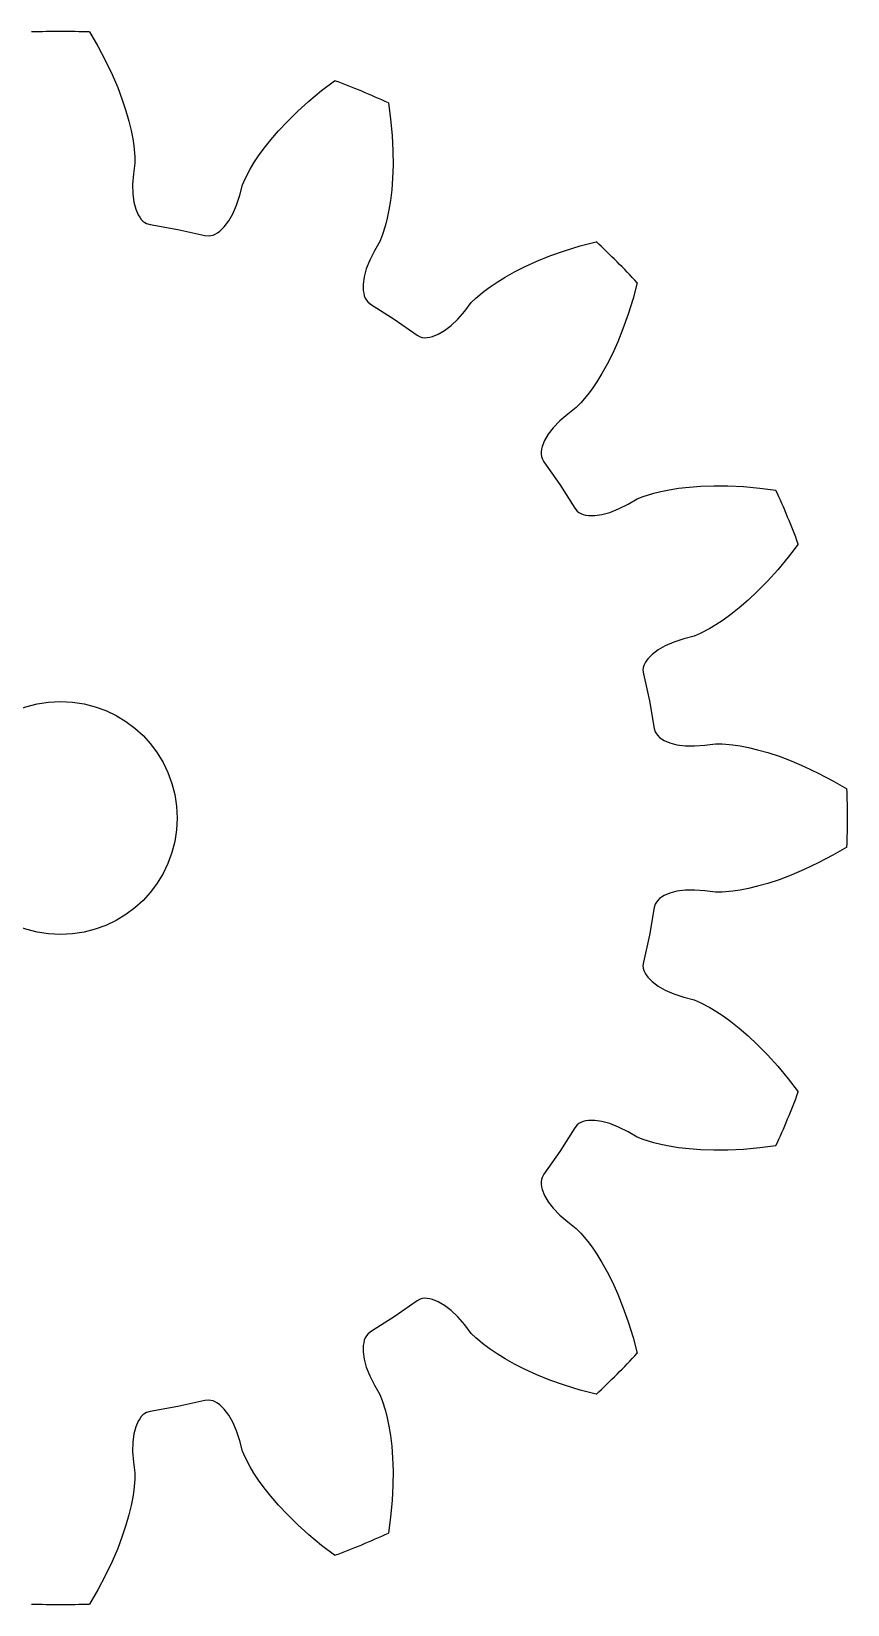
# Model space of a CAD drawing. Extents: x 4.5 to 31.5, y -13.5 to 13.5.
# Drawn here: x 17.5 to 31.5, y -13.5 to 13.5 of the extents above; entities that cross this region are included whole.
import ezdxf

# ---------------------------------------------------------------- set-up
doc = ezdxf.new("R2010")
doc.units = 0

msp = doc.modelspace()

# ---------------------------------------------------------------- linework, layer by layer
msp.add_circle((18, 0), 2)
msp.add_circle((18, 0), 2)
at = {"layer": 'layer0'}
for p, q in [((18.499, 13.491), (18.64, 13.248)), ((18.64, 13.248), (18.772, 12.998)), ((18.772, 12.998), (18.885, 12.759)), ((18.885, 12.759), (18.98, 12.536)), ((18.98, 12.536), (19.059, 12.328)), ((22.261, 12.304), (22.478, 12.484)), ((22.478, 12.484), (22.702, 12.655)), ((19.059, 12.328), (19.122, 12.135)), ((22.065, 12.127), (22.261, 12.304)), ((23.624, 12.273), (23.661, 11.994)), ((19.122, 12.135), (19.172, 11.958)), ((19.172, 11.958), (19.21, 11.799)), ((21.74, 11.794), (21.892, 11.957)), ((21.892, 11.957), (22.065, 12.127)), ((23.661, 11.994), (23.687, 11.713)), ((19.21, 11.799), (19.238, 11.657)), ((19.238, 11.657), (19.256, 11.535)), ((21.493, 11.496), (21.607, 11.641)), ((21.607, 11.641), (21.74, 11.794)), ((23.687, 11.713), (23.701, 11.449)), ((19.256, 11.535), (19.273, 11.347)), ((19.273, 11.347), (19.274, 11.237)), ((21.317, 11.243), (21.398, 11.364)), ((21.398, 11.364), (21.493, 11.496)), ((23.701, 11.449), (23.703, 11.207)), ((19.274, 11.237), (19.249, 11.054)), ((21.166, 10.97), (21.253, 11.138)), ((21.253, 11.138), (21.317, 11.243)), ((23.703, 11.207), (23.696, 10.984)), ((19.249, 11.054), (19.236, 10.875)), ((19.236, 10.875), (19.24, 10.714)), ((21.076, 10.691), (21.123, 10.87)), ((21.123, 10.87), (21.166, 10.97)), ((23.696, 10.984), (23.68, 10.782)), ((19.24, 10.714), (19.258, 10.572)), ((19.258, 10.572), (19.289, 10.452)), ((21.019, 10.52), (21.076, 10.691)), ((23.659, 10.599), (23.633, 10.438)), ((23.68, 10.782), (23.659, 10.599)), ((19.289, 10.452), (19.332, 10.352)), ((19.332, 10.352), (19.357, 10.311)), ((19.357, 10.311), (19.384, 10.275)), ((19.384, 10.275), (19.414, 10.245)), ((20.884, 10.249), (20.955, 10.372)), ((20.955, 10.372), (21.019, 10.52)), ((23.605, 10.296), (23.575, 10.176)), ((23.633, 10.438), (23.605, 10.296)), ((19.414, 10.245), (19.445, 10.221)), ((19.445, 10.221), (19.477, 10.203)), ((19.477, 10.203), (19.537, 10.185)), ((19.537, 10.185), (20.009, 10.102)), ((20.009, 10.102), (20.477, 9.998)), ((20.477, 9.998), (20.54, 9.991)), ((20.54, 9.991), (20.577, 9.996)), ((20.577, 9.996), (20.615, 10.006)), ((20.615, 10.006), (20.653, 10.023)), ((20.653, 10.023), (20.692, 10.046)), ((20.692, 10.046), (20.731, 10.074)), ((20.731, 10.074), (20.809, 10.149)), ((20.809, 10.149), (20.884, 10.249)), ((23.519, 9.996), (23.478, 9.894)), ((23.575, 10.176), (23.519, 9.996)), ((23.385, 9.735), (23.304, 9.574)), ((23.478, 9.894), (23.385, 9.735)), ((26.396, 9.648), (26.645, 9.737)), ((26.645, 9.737), (26.915, 9.82)), ((26.915, 9.82), (27.187, 9.892)), ((23.304, 9.574), (23.245, 9.424)), ((25.787, 9.374), (25.969, 9.466)), ((25.969, 9.466), (26.171, 9.557)), ((26.171, 9.557), (26.396, 9.648)), ((23.208, 9.286), (23.191, 9.163)), ((23.245, 9.424), (23.208, 9.286)), ((25.368, 9.118), (25.488, 9.199)), ((25.488, 9.199), (25.627, 9.284)), ((25.627, 9.284), (25.787, 9.374)), ((27.892, 9.187), (27.82, 8.915)), ((23.191, 9.163), (23.192, 9.055)), ((23.192, 9.055), (23.2, 9.007)), ((23.2, 9.007), (23.211, 8.964)), ((23.211, 8.964), (23.227, 8.925)), ((23.227, 8.925), (23.246, 8.89)), ((25.045, 8.847), (25.123, 8.924)), ((25.123, 8.924), (25.268, 9.045)), ((25.268, 9.045), (25.368, 9.118)), ((27.82, 8.915), (27.737, 8.645)), ((23.246, 8.89), (23.269, 8.861)), ((23.269, 8.861), (23.318, 8.821)), ((23.318, 8.821), (23.722, 8.564)), ((24.815, 8.564), (24.933, 8.7)), ((24.933, 8.7), (25.045, 8.847)), ((27.737, 8.645), (27.648, 8.396)), ((23.722, 8.564), (24.115, 8.289)), ((24.586, 8.365), (24.699, 8.452)), ((24.699, 8.452), (24.815, 8.564)), ((27.648, 8.396), (27.557, 8.171)), ((24.115, 8.289), (24.17, 8.259)), ((24.17, 8.259), (24.206, 8.249)), ((24.206, 8.249), (24.245, 8.244)), ((24.245, 8.244), (24.287, 8.245)), ((24.287, 8.245), (24.332, 8.251)), ((24.332, 8.251), (24.379, 8.262)), ((24.379, 8.262), (24.479, 8.302)), ((24.479, 8.302), (24.586, 8.365)), ((27.557, 8.171), (27.466, 7.969)), ((27.466, 7.969), (27.374, 7.787)), ((27.284, 7.627), (27.199, 7.488)), ((27.374, 7.787), (27.284, 7.627)), ((27.118, 7.368), (27.045, 7.268)), ((27.199, 7.488), (27.118, 7.368)), ((26.847, 7.045), (26.7, 6.933)), ((26.924, 7.123), (26.847, 7.045)), ((27.045, 7.268), (26.924, 7.123)), ((26.564, 6.815), (26.452, 6.699)), ((26.7, 6.933), (26.564, 6.815)), ((26.365, 6.586), (26.302, 6.479)), ((26.452, 6.699), (26.365, 6.586)), ((26.245, 6.287), (26.244, 6.245)), ((26.244, 6.245), (26.249, 6.206)), ((26.251, 6.332), (26.245, 6.287)), ((26.262, 6.379), (26.251, 6.332)), ((26.302, 6.479), (26.262, 6.379)), ((26.249, 6.206), (26.259, 6.17)), ((26.259, 6.17), (26.289, 6.115)), ((26.289, 6.115), (26.564, 5.722)), ((26.564, 5.722), (26.821, 5.318)), ((28.599, 5.659), (28.782, 5.68)), ((28.782, 5.68), (28.984, 5.696)), ((28.984, 5.696), (29.207, 5.703)), ((29.207, 5.703), (29.449, 5.701)), ((29.449, 5.701), (29.713, 5.687)), ((29.713, 5.687), (29.994, 5.661)), ((27.735, 5.385), (27.894, 5.478)), ((27.894, 5.478), (27.996, 5.519)), ((27.996, 5.519), (28.176, 5.575)), ((28.176, 5.575), (28.296, 5.605)), ((28.296, 5.605), (28.438, 5.633)), ((28.438, 5.633), (28.599, 5.659)), ((29.994, 5.661), (30.273, 5.624)), ((26.821, 5.318), (26.861, 5.269)), ((26.861, 5.269), (26.89, 5.246)), ((26.89, 5.246), (26.925, 5.227)), ((26.925, 5.227), (26.964, 5.211)), ((26.964, 5.211), (27.007, 5.2)), ((27.007, 5.2), (27.055, 5.192)), ((27.055, 5.192), (27.163, 5.191)), ((27.163, 5.191), (27.286, 5.208)), ((27.286, 5.208), (27.424, 5.245)), ((27.424, 5.245), (27.574, 5.304)), ((27.574, 5.304), (27.735, 5.385)), ((30.655, 4.702), (30.484, 4.478)), ((30.484, 4.478), (30.304, 4.261)), ((30.127, 4.065), (29.957, 3.892)), ((30.304, 4.261), (30.127, 4.065)), ((29.957, 3.892), (29.794, 3.74)), ((29.641, 3.607), (29.496, 3.493)), ((29.794, 3.74), (29.641, 3.607)), ((29.138, 3.253), (28.97, 3.166)), ((29.243, 3.317), (29.138, 3.253)), ((29.364, 3.398), (29.243, 3.317)), ((29.496, 3.493), (29.364, 3.398)), ((28.52, 3.019), (28.372, 2.955)), ((28.691, 3.076), (28.52, 3.019)), ((28.87, 3.123), (28.691, 3.076)), ((28.97, 3.166), (28.87, 3.123)), ((28.074, 2.731), (28.046, 2.692)), ((28.149, 2.809), (28.074, 2.731)), ((28.249, 2.884), (28.149, 2.809)), ((28.372, 2.955), (28.249, 2.884)), ((27.996, 2.577), (27.991, 2.54)), ((27.991, 2.54), (27.998, 2.477)), ((28.006, 2.615), (27.996, 2.577)), ((27.998, 2.477), (28.102, 2.009)), ((28.023, 2.653), (28.006, 2.615)), ((28.046, 2.692), (28.023, 2.653)), ((28.102, 2.009), (28.185, 1.537)), ((28.185, 1.537), (28.203, 1.477)), ((28.203, 1.477), (28.221, 1.445)), ((28.221, 1.445), (28.245, 1.414)), ((28.245, 1.414), (28.275, 1.384)), ((28.275, 1.384), (28.311, 1.357)), ((28.311, 1.357), (28.352, 1.332)), ((28.352, 1.332), (28.452, 1.289)), ((28.452, 1.289), (28.572, 1.258)), ((28.572, 1.258), (28.714, 1.24)), ((28.714, 1.24), (28.875, 1.236)), ((28.875, 1.236), (29.054, 1.249)), ((29.054, 1.249), (29.237, 1.274)), ((29.237, 1.274), (29.347, 1.273)), ((29.347, 1.273), (29.535, 1.256)), ((29.535, 1.256), (29.657, 1.238)), ((29.657, 1.238), (29.799, 1.21)), ((29.799, 1.21), (29.958, 1.172)), ((29.958, 1.172), (30.135, 1.122)), ((30.135, 1.122), (30.328, 1.059)), ((30.328, 1.059), (30.536, 0.98)), ((30.536, 0.98), (30.759, 0.885)), ((30.759, 0.885), (30.998, 0.772)), ((30.998, 0.772), (31.248, 0.64)), ((31.248, 0.64), (31.491, 0.499)), ((31.491, -0.499), (31.248, -0.64)), ((30.998, -0.772), (30.759, -0.885)), ((31.248, -0.64), (30.998, -0.772)), ((30.328, -1.059), (30.135, -1.122)), ((30.536, -0.98), (30.328, -1.059)), ((30.759, -0.885), (30.536, -0.98)), ((28.352, -1.332), (28.311, -1.357)), ((28.452, -1.289), (28.352, -1.332)), ((28.572, -1.258), (28.452, -1.289)), ((28.714, -1.24), (28.572, -1.258)), ((28.875, -1.236), (28.714, -1.24)), ((29.054, -1.249), (28.875, -1.236)), ((29.237, -1.274), (29.054, -1.249)), ((29.347, -1.273), (29.237, -1.274)), ((29.535, -1.256), (29.347, -1.273)), ((29.657, -1.238), (29.535, -1.256)), ((29.799, -1.21), (29.657, -1.238)), ((29.958, -1.172), (29.799, -1.21)), ((30.135, -1.122), (29.958, -1.172)), ((28.185, -1.537), (28.102, -2.009)), ((28.203, -1.477), (28.185, -1.537)), ((28.221, -1.445), (28.203, -1.477)), ((28.245, -1.414), (28.221, -1.445)), ((28.275, -1.384), (28.245, -1.414)), ((28.311, -1.357), (28.275, -1.384)), ((28.102, -2.009), (27.998, -2.477)), ((27.998, -2.477), (27.991, -2.54)), ((27.991, -2.54), (27.996, -2.577)), ((27.996, -2.577), (28.006, -2.615)), ((28.006, -2.615), (28.023, -2.653)), ((28.023, -2.653), (28.046, -2.692)), ((28.046, -2.692), (28.074, -2.731)), ((28.074, -2.731), (28.149, -2.809)), ((28.149, -2.809), (28.249, -2.884)), ((28.249, -2.884), (28.372, -2.955)), ((28.372, -2.955), (28.52, -3.019)), ((28.52, -3.019), (28.691, -3.076)), ((28.691, -3.076), (28.87, -3.123)), ((28.87, -3.123), (28.97, -3.166)), ((28.97, -3.166), (29.138, -3.253)), ((29.138, -3.253), (29.243, -3.317)), ((29.243, -3.317), (29.364, -3.398)), ((29.364, -3.398), (29.496, -3.493)), ((29.496, -3.493), (29.641, -3.607)), ((29.641, -3.607), (29.794, -3.74)), ((29.794, -3.74), (29.957, -3.892)), ((29.957, -3.892), (30.127, -4.065)), ((30.127, -4.065), (30.304, -4.261)), ((30.304, -4.261), (30.484, -4.478)), ((30.484, -4.478), (30.655, -4.702)), ((26.821, -5.318), (26.564, -5.722)), ((26.861, -5.269), (26.821, -5.318)), ((26.89, -5.246), (26.861, -5.269)), ((26.925, -5.227), (26.89, -5.246)), ((26.964, -5.211), (26.925, -5.227)), ((27.007, -5.2), (26.964, -5.211)), ((27.055, -5.192), (27.007, -5.2)), ((27.163, -5.191), (27.055, -5.192)), ((27.286, -5.208), (27.163, -5.191)), ((27.424, -5.245), (27.286, -5.208)), ((27.574, -5.304), (27.424, -5.245)), ((27.735, -5.385), (27.574, -5.304)), ((27.894, -5.478), (27.735, -5.385)), ((27.996, -5.519), (27.894, -5.478)), ((28.176, -5.575), (27.996, -5.519)), ((28.296, -5.605), (28.176, -5.575)), ((28.438, -5.633), (28.296, -5.605)), ((28.599, -5.659), (28.438, -5.633)), ((28.782, -5.68), (28.599, -5.659)), ((29.994, -5.661), (29.713, -5.687)), ((30.273, -5.624), (29.994, -5.661)), ((26.564, -5.722), (26.289, -6.115)), ((28.984, -5.696), (28.782, -5.68)), ((29.207, -5.703), (28.984, -5.696)), ((29.449, -5.701), (29.207, -5.703)), ((29.713, -5.687), (29.449, -5.701)), ((26.249, -6.206), (26.244, -6.245)), ((26.259, -6.17), (26.249, -6.206)), ((26.289, -6.115), (26.259, -6.17)), ((26.244, -6.245), (26.245, -6.287)), ((26.245, -6.287), (26.251, -6.332)), ((26.251, -6.332), (26.262, -6.379)), ((26.262, -6.379), (26.302, -6.479)), ((26.302, -6.479), (26.365, -6.586)), ((26.365, -6.586), (26.452, -6.699)), ((26.452, -6.699), (26.564, -6.815)), ((26.564, -6.815), (26.7, -6.933)), ((26.7, -6.933), (26.847, -7.045)), ((26.847, -7.045), (26.924, -7.123)), ((26.924, -7.123), (27.045, -7.268)), ((27.045, -7.268), (27.118, -7.368)), ((27.118, -7.368), (27.199, -7.488)), ((27.199, -7.488), (27.284, -7.627)), ((27.284, -7.627), (27.374, -7.787)), ((27.374, -7.787), (27.466, -7.969)), ((27.466, -7.969), (27.557, -8.171)), ((24.115, -8.289), (23.722, -8.564)), ((24.17, -8.259), (24.115, -8.289)), ((24.206, -8.249), (24.17, -8.259)), ((24.245, -8.244), (24.206, -8.249)), ((24.287, -8.245), (24.245, -8.244)), ((24.332, -8.251), (24.287, -8.245)), ((24.379, -8.262), (24.332, -8.251)), ((24.479, -8.302), (24.379, -8.262)), ((24.586, -8.365), (24.479, -8.302)), ((24.699, -8.452), (24.586, -8.365)), ((27.557, -8.171), (27.648, -8.396)), ((23.722, -8.564), (23.318, -8.821)), ((24.815, -8.564), (24.699, -8.452)), ((24.933, -8.7), (24.815, -8.564)), ((27.648, -8.396), (27.737, -8.645)), ((23.246, -8.89), (23.227, -8.925)), ((23.269, -8.861), (23.246, -8.89)), ((23.318, -8.821), (23.269, -8.861)), ((25.045, -8.847), (24.933, -8.7)), ((25.123, -8.924), (25.045, -8.847)), ((27.737, -8.645), (27.82, -8.915)), ((23.192, -9.055), (23.191, -9.163)), ((23.191, -9.163), (23.208, -9.286)), ((23.2, -9.007), (23.192, -9.055)), ((23.211, -8.964), (23.2, -9.007)), ((23.227, -8.925), (23.211, -8.964)), ((25.268, -9.045), (25.123, -8.924)), ((25.368, -9.118), (25.268, -9.045)), ((25.488, -9.199), (25.368, -9.118)), ((27.82, -8.915), (27.892, -9.187)), ((23.208, -9.286), (23.245, -9.424)), ((23.245, -9.424), (23.304, -9.574)), ((25.627, -9.284), (25.488, -9.199)), ((25.787, -9.374), (25.627, -9.284)), ((25.969, -9.466), (25.787, -9.374)), ((23.304, -9.574), (23.385, -9.735)), ((26.171, -9.557), (25.969, -9.466)), ((26.396, -9.648), (26.171, -9.557)), ((26.645, -9.737), (26.396, -9.648)), ((23.385, -9.735), (23.478, -9.894)), ((23.478, -9.894), (23.519, -9.996)), ((26.915, -9.82), (26.645, -9.737)), ((27.187, -9.892), (26.915, -9.82)), ((19.414, -10.245), (19.384, -10.275)), ((19.445, -10.221), (19.414, -10.245)), ((19.477, -10.203), (19.445, -10.221)), ((19.537, -10.185), (19.477, -10.203)), ((20.009, -10.102), (19.537, -10.185)), ((20.477, -9.998), (20.009, -10.102)), ((20.54, -9.991), (20.477, -9.998)), ((20.577, -9.996), (20.54, -9.991)), ((20.615, -10.006), (20.577, -9.996)), ((20.653, -10.023), (20.615, -10.006)), ((20.692, -10.046), (20.653, -10.023)), ((20.731, -10.074), (20.692, -10.046)), ((20.809, -10.149), (20.731, -10.074)), ((20.884, -10.249), (20.809, -10.149)), ((20.955, -10.372), (20.884, -10.249)), ((23.519, -9.996), (23.575, -10.176)), ((23.575, -10.176), (23.605, -10.296)), ((19.289, -10.452), (19.258, -10.572)), ((19.332, -10.352), (19.289, -10.452)), ((19.357, -10.311), (19.332, -10.352)), ((19.384, -10.275), (19.357, -10.311)), ((21.019, -10.52), (20.955, -10.372)), ((21.076, -10.691), (21.019, -10.52)), ((23.605, -10.296), (23.633, -10.438)), ((23.633, -10.438), (23.659, -10.599)), ((19.24, -10.714), (19.236, -10.875)), ((19.258, -10.572), (19.24, -10.714)), ((21.123, -10.87), (21.076, -10.691)), ((23.659, -10.599), (23.68, -10.782)), ((23.68, -10.782), (23.696, -10.984)), ((19.236, -10.875), (19.249, -11.054)), ((19.249, -11.054), (19.274, -11.237)), ((21.166, -10.97), (21.123, -10.87)), ((21.253, -11.138), (21.166, -10.97)), ((23.696, -10.984), (23.703, -11.207)), ((19.274, -11.237), (19.273, -11.347)), ((21.317, -11.243), (21.253, -11.138)), ((21.398, -11.364), (21.317, -11.243)), ((23.703, -11.207), (23.701, -11.449)), ((19.256, -11.535), (19.238, -11.657)), ((19.273, -11.347), (19.256, -11.535)), ((21.493, -11.496), (21.398, -11.364)), ((21.607, -11.641), (21.493, -11.496)), ((23.701, -11.449), (23.687, -11.713)), ((19.21, -11.799), (19.172, -11.958)), ((19.238, -11.657), (19.21, -11.799)), ((21.74, -11.794), (21.607, -11.641)), ((21.892, -11.957), (21.74, -11.794)), ((23.687, -11.713), (23.661, -11.994)), ((19.122, -12.135), (19.059, -12.328)), ((19.172, -11.958), (19.122, -12.135)), ((22.065, -12.127), (21.892, -11.957)), ((22.261, -12.304), (22.065, -12.127)), ((23.661, -11.994), (23.624, -12.273)), ((19.059, -12.328), (18.98, -12.536)), ((22.478, -12.484), (22.261, -12.304)), ((18.98, -12.536), (18.885, -12.759)), ((22.702, -12.655), (22.478, -12.484)), ((18.885, -12.759), (18.772, -12.998)), ((18.772, -12.998), (18.64, -13.248)), ((18.64, -13.248), (18.499, -13.491))]:
    msp.add_line(p, q, dxfattribs=at)
for start, end in [(87.8819, 92.1181), (65.3819, 69.6181), (42.8819, 47.1181), (20.3819, 24.6181), (357.8819, 362.1181), (335.3819, 339.6181), (312.8819, 317.1181), (290.3819, 294.6181), (267.8819, 272.1181)]:
    msp.add_arc((18, 0), 13.5, start, end, dxfattribs=at)
at = {"layer": 'layer1'}
for p, q in [((18.499, 13.491), (18.64, 13.248)), ((18.64, 13.248), (18.772, 12.998)), ((18.772, 12.998), (18.885, 12.759)), ((18.885, 12.759), (18.98, 12.536)), ((18.98, 12.536), (19.059, 12.328)), ((22.261, 12.304), (22.478, 12.484)), ((22.478, 12.484), (22.702, 12.655)), ((19.059, 12.328), (19.122, 12.135)), ((22.065, 12.127), (22.261, 12.304)), ((23.624, 12.273), (23.661, 11.994)), ((19.122, 12.135), (19.172, 11.958)), ((19.172, 11.958), (19.21, 11.799)), ((21.74, 11.794), (21.892, 11.957)), ((21.892, 11.957), (22.065, 12.127)), ((23.661, 11.994), (23.687, 11.713)), ((19.21, 11.799), (19.238, 11.657)), ((19.238, 11.657), (19.256, 11.535)), ((21.493, 11.496), (21.607, 11.641)), ((21.607, 11.641), (21.74, 11.794)), ((23.687, 11.713), (23.701, 11.449)), ((19.256, 11.535), (19.273, 11.347)), ((19.273, 11.347), (19.274, 11.237)), ((21.317, 11.243), (21.398, 11.364)), ((21.398, 11.364), (21.493, 11.496)), ((23.701, 11.449), (23.703, 11.207)), ((19.274, 11.237), (19.249, 11.054)), ((21.166, 10.97), (21.253, 11.138)), ((21.253, 11.138), (21.317, 11.243)), ((23.703, 11.207), (23.696, 10.984)), ((19.249, 11.054), (19.236, 10.875)), ((19.236, 10.875), (19.24, 10.714)), ((21.076, 10.691), (21.123, 10.87)), ((21.123, 10.87), (21.166, 10.97)), ((23.696, 10.984), (23.68, 10.782)), ((19.24, 10.714), (19.258, 10.572)), ((19.258, 10.572), (19.289, 10.452)), ((21.019, 10.52), (21.076, 10.691)), ((23.659, 10.599), (23.633, 10.438)), ((23.68, 10.782), (23.659, 10.599)), ((19.289, 10.452), (19.332, 10.352)), ((19.332, 10.352), (19.357, 10.311)), ((19.357, 10.311), (19.384, 10.275)), ((19.384, 10.275), (19.414, 10.245)), ((20.884, 10.249), (20.955, 10.372)), ((20.955, 10.372), (21.019, 10.52)), ((23.605, 10.296), (23.575, 10.176)), ((23.633, 10.438), (23.605, 10.296)), ((19.414, 10.245), (19.445, 10.221)), ((19.445, 10.221), (19.477, 10.203)), ((19.477, 10.203), (19.537, 10.185)), ((19.537, 10.185), (20.009, 10.102)), ((20.009, 10.102), (20.477, 9.998)), ((20.477, 9.998), (20.54, 9.991)), ((20.54, 9.991), (20.577, 9.996)), ((20.577, 9.996), (20.615, 10.006)), ((20.615, 10.006), (20.653, 10.023)), ((20.653, 10.023), (20.692, 10.046)), ((20.692, 10.046), (20.731, 10.074)), ((20.731, 10.074), (20.809, 10.149)), ((20.809, 10.149), (20.884, 10.249)), ((23.519, 9.996), (23.478, 9.894)), ((23.575, 10.176), (23.519, 9.996)), ((23.385, 9.735), (23.304, 9.574)), ((23.478, 9.894), (23.385, 9.735)), ((26.396, 9.648), (26.645, 9.737)), ((26.645, 9.737), (26.915, 9.82)), ((26.915, 9.82), (27.187, 9.892)), ((23.304, 9.574), (23.245, 9.424)), ((25.787, 9.374), (25.969, 9.466)), ((25.969, 9.466), (26.171, 9.557)), ((26.171, 9.557), (26.396, 9.648)), ((23.208, 9.286), (23.191, 9.163)), ((23.245, 9.424), (23.208, 9.286)), ((25.368, 9.118), (25.488, 9.199)), ((25.488, 9.199), (25.627, 9.284)), ((25.627, 9.284), (25.787, 9.374)), ((27.892, 9.187), (27.82, 8.915)), ((23.191, 9.163), (23.192, 9.055)), ((23.192, 9.055), (23.2, 9.007)), ((23.2, 9.007), (23.211, 8.964)), ((23.211, 8.964), (23.227, 8.925)), ((23.227, 8.925), (23.246, 8.89)), ((25.045, 8.847), (25.123, 8.924)), ((25.123, 8.924), (25.268, 9.045)), ((25.268, 9.045), (25.368, 9.118)), ((27.82, 8.915), (27.737, 8.645)), ((23.246, 8.89), (23.269, 8.861)), ((23.269, 8.861), (23.318, 8.821)), ((23.318, 8.821), (23.722, 8.564)), ((24.815, 8.564), (24.933, 8.7)), ((24.933, 8.7), (25.045, 8.847)), ((27.737, 8.645), (27.648, 8.396)), ((23.722, 8.564), (24.115, 8.289)), ((24.586, 8.365), (24.699, 8.452)), ((24.699, 8.452), (24.815, 8.564)), ((27.648, 8.396), (27.557, 8.171)), ((24.115, 8.289), (24.17, 8.259)), ((24.17, 8.259), (24.206, 8.249)), ((24.206, 8.249), (24.245, 8.244)), ((24.245, 8.244), (24.287, 8.245)), ((24.287, 8.245), (24.332, 8.251)), ((24.332, 8.251), (24.379, 8.262)), ((24.379, 8.262), (24.479, 8.302)), ((24.479, 8.302), (24.586, 8.365)), ((27.557, 8.171), (27.466, 7.969)), ((27.466, 7.969), (27.374, 7.787)), ((27.284, 7.627), (27.199, 7.488)), ((27.374, 7.787), (27.284, 7.627)), ((27.118, 7.368), (27.045, 7.268)), ((27.199, 7.488), (27.118, 7.368)), ((26.847, 7.045), (26.7, 6.933)), ((26.924, 7.123), (26.847, 7.045)), ((27.045, 7.268), (26.924, 7.123)), ((26.564, 6.815), (26.452, 6.699)), ((26.7, 6.933), (26.564, 6.815)), ((26.365, 6.586), (26.302, 6.479)), ((26.452, 6.699), (26.365, 6.586)), ((26.245, 6.287), (26.244, 6.245)), ((26.244, 6.245), (26.249, 6.206)), ((26.251, 6.332), (26.245, 6.287)), ((26.262, 6.379), (26.251, 6.332)), ((26.302, 6.479), (26.262, 6.379)), ((26.249, 6.206), (26.259, 6.17)), ((26.259, 6.17), (26.289, 6.115)), ((26.289, 6.115), (26.564, 5.722)), ((26.564, 5.722), (26.821, 5.318)), ((28.599, 5.659), (28.782, 5.68)), ((28.782, 5.68), (28.984, 5.696)), ((28.984, 5.696), (29.207, 5.703)), ((29.207, 5.703), (29.449, 5.701)), ((29.449, 5.701), (29.713, 5.687)), ((29.713, 5.687), (29.994, 5.661)), ((27.735, 5.385), (27.894, 5.478)), ((27.894, 5.478), (27.996, 5.519)), ((27.996, 5.519), (28.176, 5.575)), ((28.176, 5.575), (28.296, 5.605)), ((28.296, 5.605), (28.438, 5.633)), ((28.438, 5.633), (28.599, 5.659)), ((29.994, 5.661), (30.273, 5.624)), ((26.821, 5.318), (26.861, 5.269)), ((26.861, 5.269), (26.89, 5.246)), ((26.89, 5.246), (26.925, 5.227)), ((26.925, 5.227), (26.964, 5.211)), ((26.964, 5.211), (27.007, 5.2)), ((27.007, 5.2), (27.055, 5.192)), ((27.055, 5.192), (27.163, 5.191)), ((27.163, 5.191), (27.286, 5.208)), ((27.286, 5.208), (27.424, 5.245)), ((27.424, 5.245), (27.574, 5.304)), ((27.574, 5.304), (27.735, 5.385)), ((30.655, 4.702), (30.484, 4.478)), ((30.484, 4.478), (30.304, 4.261)), ((30.127, 4.065), (29.957, 3.892)), ((30.304, 4.261), (30.127, 4.065)), ((29.957, 3.892), (29.794, 3.74)), ((29.641, 3.607), (29.496, 3.493)), ((29.794, 3.74), (29.641, 3.607)), ((29.138, 3.253), (28.97, 3.166)), ((29.243, 3.317), (29.138, 3.253)), ((29.364, 3.398), (29.243, 3.317)), ((29.496, 3.493), (29.364, 3.398)), ((28.52, 3.019), (28.372, 2.955)), ((28.691, 3.076), (28.52, 3.019)), ((28.87, 3.123), (28.691, 3.076)), ((28.97, 3.166), (28.87, 3.123)), ((28.074, 2.731), (28.046, 2.692)), ((28.149, 2.809), (28.074, 2.731)), ((28.249, 2.884), (28.149, 2.809)), ((28.372, 2.955), (28.249, 2.884)), ((27.996, 2.577), (27.991, 2.54)), ((27.991, 2.54), (27.998, 2.477)), ((28.006, 2.615), (27.996, 2.577)), ((27.998, 2.477), (28.102, 2.009)), ((28.023, 2.653), (28.006, 2.615)), ((28.046, 2.692), (28.023, 2.653)), ((28.102, 2.009), (28.185, 1.537)), ((28.185, 1.537), (28.203, 1.477)), ((28.203, 1.477), (28.221, 1.445)), ((28.221, 1.445), (28.245, 1.414)), ((28.245, 1.414), (28.275, 1.384)), ((28.275, 1.384), (28.311, 1.357)), ((28.311, 1.357), (28.352, 1.332)), ((28.352, 1.332), (28.452, 1.289)), ((28.452, 1.289), (28.572, 1.258)), ((28.572, 1.258), (28.714, 1.24)), ((28.714, 1.24), (28.875, 1.236)), ((28.875, 1.236), (29.054, 1.249)), ((29.054, 1.249), (29.237, 1.274)), ((29.237, 1.274), (29.347, 1.273)), ((29.347, 1.273), (29.535, 1.256)), ((29.535, 1.256), (29.657, 1.238)), ((29.657, 1.238), (29.799, 1.21)), ((29.799, 1.21), (29.958, 1.172)), ((29.958, 1.172), (30.135, 1.122)), ((30.135, 1.122), (30.328, 1.059)), ((30.328, 1.059), (30.536, 0.98)), ((30.536, 0.98), (30.759, 0.885)), ((30.759, 0.885), (30.998, 0.772)), ((30.998, 0.772), (31.248, 0.64)), ((31.248, 0.64), (31.491, 0.499)), ((31.491, -0.499), (31.248, -0.64)), ((30.998, -0.772), (30.759, -0.885)), ((31.248, -0.64), (30.998, -0.772)), ((30.328, -1.059), (30.135, -1.122)), ((30.536, -0.98), (30.328, -1.059)), ((30.759, -0.885), (30.536, -0.98)), ((28.352, -1.332), (28.311, -1.357)), ((28.452, -1.289), (28.352, -1.332)), ((28.572, -1.258), (28.452, -1.289)), ((28.714, -1.24), (28.572, -1.258)), ((28.875, -1.236), (28.714, -1.24)), ((29.054, -1.249), (28.875, -1.236)), ((29.237, -1.274), (29.054, -1.249)), ((29.347, -1.273), (29.237, -1.274)), ((29.535, -1.256), (29.347, -1.273)), ((29.657, -1.238), (29.535, -1.256)), ((29.799, -1.21), (29.657, -1.238)), ((29.958, -1.172), (29.799, -1.21)), ((30.135, -1.122), (29.958, -1.172)), ((28.185, -1.537), (28.102, -2.009)), ((28.203, -1.477), (28.185, -1.537)), ((28.221, -1.445), (28.203, -1.477)), ((28.245, -1.414), (28.221, -1.445)), ((28.275, -1.384), (28.245, -1.414)), ((28.311, -1.357), (28.275, -1.384)), ((28.102, -2.009), (27.998, -2.477)), ((27.998, -2.477), (27.991, -2.54)), ((27.991, -2.54), (27.996, -2.577)), ((27.996, -2.577), (28.006, -2.615)), ((28.006, -2.615), (28.023, -2.653)), ((28.023, -2.653), (28.046, -2.692)), ((28.046, -2.692), (28.074, -2.731)), ((28.074, -2.731), (28.149, -2.809)), ((28.149, -2.809), (28.249, -2.884)), ((28.249, -2.884), (28.372, -2.955)), ((28.372, -2.955), (28.52, -3.019)), ((28.52, -3.019), (28.691, -3.076)), ((28.691, -3.076), (28.87, -3.123)), ((28.87, -3.123), (28.97, -3.166)), ((28.97, -3.166), (29.138, -3.253)), ((29.138, -3.253), (29.243, -3.317)), ((29.243, -3.317), (29.364, -3.398)), ((29.364, -3.398), (29.496, -3.493)), ((29.496, -3.493), (29.641, -3.607)), ((29.641, -3.607), (29.794, -3.74)), ((29.794, -3.74), (29.957, -3.892)), ((29.957, -3.892), (30.127, -4.065)), ((30.127, -4.065), (30.304, -4.261)), ((30.304, -4.261), (30.484, -4.478)), ((30.484, -4.478), (30.655, -4.702)), ((26.821, -5.318), (26.564, -5.722)), ((26.861, -5.269), (26.821, -5.318)), ((26.89, -5.246), (26.861, -5.269)), ((26.925, -5.227), (26.89, -5.246)), ((26.964, -5.211), (26.925, -5.227)), ((27.007, -5.2), (26.964, -5.211)), ((27.055, -5.192), (27.007, -5.2)), ((27.163, -5.191), (27.055, -5.192)), ((27.286, -5.208), (27.163, -5.191)), ((27.424, -5.245), (27.286, -5.208)), ((27.574, -5.304), (27.424, -5.245)), ((27.735, -5.385), (27.574, -5.304)), ((27.894, -5.478), (27.735, -5.385)), ((27.996, -5.519), (27.894, -5.478)), ((28.176, -5.575), (27.996, -5.519)), ((28.296, -5.605), (28.176, -5.575)), ((28.438, -5.633), (28.296, -5.605)), ((28.599, -5.659), (28.438, -5.633)), ((28.782, -5.68), (28.599, -5.659)), ((29.994, -5.661), (29.713, -5.687)), ((30.273, -5.624), (29.994, -5.661)), ((26.564, -5.722), (26.289, -6.115)), ((28.984, -5.696), (28.782, -5.68)), ((29.207, -5.703), (28.984, -5.696)), ((29.449, -5.701), (29.207, -5.703)), ((29.713, -5.687), (29.449, -5.701)), ((26.249, -6.206), (26.244, -6.245)), ((26.259, -6.17), (26.249, -6.206)), ((26.289, -6.115), (26.259, -6.17)), ((26.244, -6.245), (26.245, -6.287)), ((26.245, -6.287), (26.251, -6.332)), ((26.251, -6.332), (26.262, -6.379)), ((26.262, -6.379), (26.302, -6.479)), ((26.302, -6.479), (26.365, -6.586)), ((26.365, -6.586), (26.452, -6.699)), ((26.452, -6.699), (26.564, -6.815)), ((26.564, -6.815), (26.7, -6.933)), ((26.7, -6.933), (26.847, -7.045)), ((26.847, -7.045), (26.924, -7.123)), ((26.924, -7.123), (27.045, -7.268)), ((27.045, -7.268), (27.118, -7.368)), ((27.118, -7.368), (27.199, -7.488)), ((27.199, -7.488), (27.284, -7.627)), ((27.284, -7.627), (27.374, -7.787)), ((27.374, -7.787), (27.466, -7.969)), ((27.466, -7.969), (27.557, -8.171)), ((24.115, -8.289), (23.722, -8.564)), ((24.17, -8.259), (24.115, -8.289)), ((24.206, -8.249), (24.17, -8.259)), ((24.245, -8.244), (24.206, -8.249)), ((24.287, -8.245), (24.245, -8.244)), ((24.332, -8.251), (24.287, -8.245)), ((24.379, -8.262), (24.332, -8.251)), ((24.479, -8.302), (24.379, -8.262)), ((24.586, -8.365), (24.479, -8.302)), ((24.699, -8.452), (24.586, -8.365)), ((27.557, -8.171), (27.648, -8.396)), ((23.722, -8.564), (23.318, -8.821)), ((24.815, -8.564), (24.699, -8.452)), ((24.933, -8.7), (24.815, -8.564)), ((27.648, -8.396), (27.737, -8.645)), ((23.246, -8.89), (23.227, -8.925)), ((23.269, -8.861), (23.246, -8.89)), ((23.318, -8.821), (23.269, -8.861)), ((25.045, -8.847), (24.933, -8.7)), ((25.123, -8.924), (25.045, -8.847)), ((27.737, -8.645), (27.82, -8.915)), ((23.192, -9.055), (23.191, -9.163)), ((23.191, -9.163), (23.208, -9.286)), ((23.2, -9.007), (23.192, -9.055)), ((23.211, -8.964), (23.2, -9.007)), ((23.227, -8.925), (23.211, -8.964)), ((25.268, -9.045), (25.123, -8.924)), ((25.368, -9.118), (25.268, -9.045)), ((25.488, -9.199), (25.368, -9.118)), ((27.82, -8.915), (27.892, -9.187)), ((23.208, -9.286), (23.245, -9.424)), ((23.245, -9.424), (23.304, -9.574)), ((25.627, -9.284), (25.488, -9.199)), ((25.787, -9.374), (25.627, -9.284)), ((25.969, -9.466), (25.787, -9.374)), ((23.304, -9.574), (23.385, -9.735)), ((26.171, -9.557), (25.969, -9.466)), ((26.396, -9.648), (26.171, -9.557)), ((26.645, -9.737), (26.396, -9.648)), ((23.385, -9.735), (23.478, -9.894)), ((23.478, -9.894), (23.519, -9.996)), ((26.915, -9.82), (26.645, -9.737)), ((27.187, -9.892), (26.915, -9.82)), ((19.414, -10.245), (19.384, -10.275)), ((19.445, -10.221), (19.414, -10.245)), ((19.477, -10.203), (19.445, -10.221)), ((19.537, -10.185), (19.477, -10.203)), ((20.009, -10.102), (19.537, -10.185)), ((20.477, -9.998), (20.009, -10.102)), ((20.54, -9.991), (20.477, -9.998)), ((20.577, -9.996), (20.54, -9.991)), ((20.615, -10.006), (20.577, -9.996)), ((20.653, -10.023), (20.615, -10.006)), ((20.692, -10.046), (20.653, -10.023)), ((20.731, -10.074), (20.692, -10.046)), ((20.809, -10.149), (20.731, -10.074)), ((20.884, -10.249), (20.809, -10.149)), ((20.955, -10.372), (20.884, -10.249)), ((23.519, -9.996), (23.575, -10.176)), ((23.575, -10.176), (23.605, -10.296)), ((19.289, -10.452), (19.258, -10.572)), ((19.332, -10.352), (19.289, -10.452)), ((19.357, -10.311), (19.332, -10.352)), ((19.384, -10.275), (19.357, -10.311)), ((21.019, -10.52), (20.955, -10.372)), ((21.076, -10.691), (21.019, -10.52)), ((23.605, -10.296), (23.633, -10.438)), ((23.633, -10.438), (23.659, -10.599)), ((19.24, -10.714), (19.236, -10.875)), ((19.258, -10.572), (19.24, -10.714)), ((21.123, -10.87), (21.076, -10.691)), ((23.659, -10.599), (23.68, -10.782)), ((23.68, -10.782), (23.696, -10.984)), ((19.236, -10.875), (19.249, -11.054)), ((19.249, -11.054), (19.274, -11.237)), ((21.166, -10.97), (21.123, -10.87)), ((21.253, -11.138), (21.166, -10.97)), ((23.696, -10.984), (23.703, -11.207)), ((19.274, -11.237), (19.273, -11.347)), ((21.317, -11.243), (21.253, -11.138)), ((21.398, -11.364), (21.317, -11.243)), ((23.703, -11.207), (23.701, -11.449)), ((19.256, -11.535), (19.238, -11.657)), ((19.273, -11.347), (19.256, -11.535)), ((21.493, -11.496), (21.398, -11.364)), ((21.607, -11.641), (21.493, -11.496)), ((23.701, -11.449), (23.687, -11.713)), ((19.21, -11.799), (19.172, -11.958)), ((19.238, -11.657), (19.21, -11.799)), ((21.74, -11.794), (21.607, -11.641)), ((21.892, -11.957), (21.74, -11.794)), ((23.687, -11.713), (23.661, -11.994)), ((19.122, -12.135), (19.059, -12.328)), ((19.172, -11.958), (19.122, -12.135)), ((22.065, -12.127), (21.892, -11.957)), ((22.261, -12.304), (22.065, -12.127)), ((23.661, -11.994), (23.624, -12.273)), ((19.059, -12.328), (18.98, -12.536)), ((22.478, -12.484), (22.261, -12.304)), ((18.98, -12.536), (18.885, -12.759)), ((22.702, -12.655), (22.478, -12.484)), ((18.885, -12.759), (18.772, -12.998)), ((18.772, -12.998), (18.64, -13.248)), ((18.64, -13.248), (18.499, -13.491))]:
    msp.add_line(p, q, dxfattribs=at)
for start, end in [(87.8819, 92.1181), (65.3819, 69.6181), (42.8819, 47.1181), (20.3819, 24.6181), (357.8819, 362.1181), (335.3819, 339.6181), (312.8819, 317.1181), (290.3819, 294.6181), (267.8819, 272.1181)]:
    msp.add_arc((18, 0), 13.5, start, end, dxfattribs=at)

doc.saveas('drawing.dxf')
